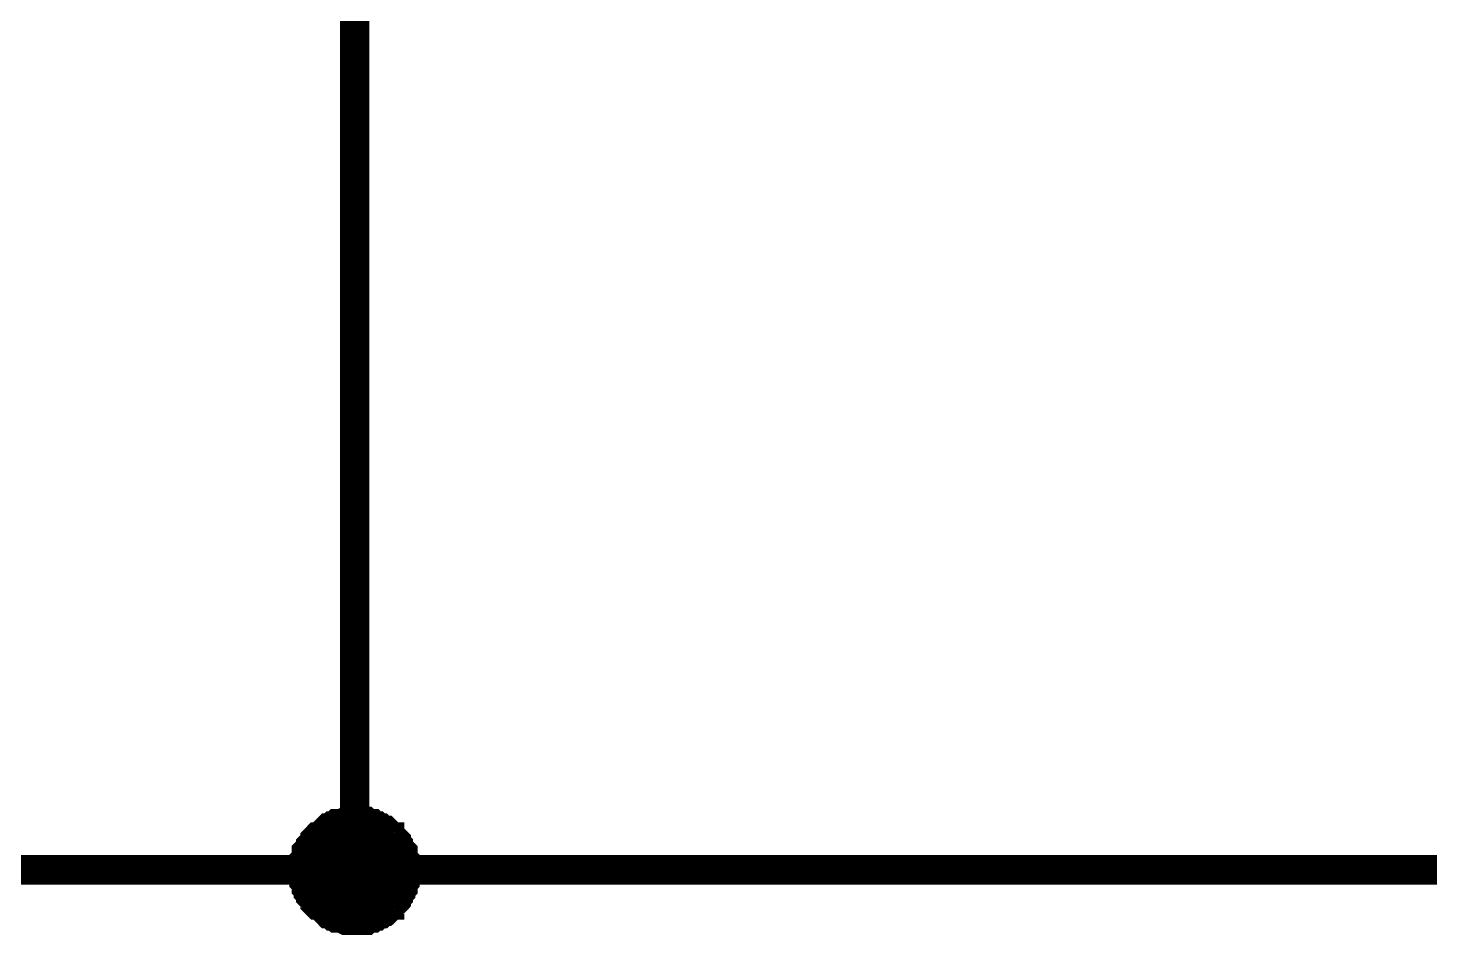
# Model space of a CAD drawing. Header units: millimetres. Extents: x 0 to 800, y 0 to 567.
# Drawn here: x 489.67 to 503.98, y 261.33 to 270.59 of the extents above; entities that cross this region are included whole.
import ezdxf

# ---------------------------------------------------------------- set-up
doc = ezdxf.new("R2010")
doc.units = ezdxf.units.MM
doc.layers.add('Sheet', color=255, linetype='Continuous')

msp = doc.modelspace()

# ---------------------------------------------------------------- linework, layer by layer
at = {"layer": 'Sheet'}
for points, const_width in [([(493.007, 271.675), (493.007, 261.998), (508.014, 261.998), (527.009, 261.998), (527.009, 288.272)], 0.3), ([(492.492, 261.998), (492.492, 262.021), (492.492, 262.043), (492.492, 262.066), (492.492, 262.088), (492.514, 262.11), (492.514, 262.133), (492.514, 262.178), (492.536, 262.2), (492.536, 262.2), (492.559, 262.222), (492.559, 262.245), (492.581, 262.267), (492.604, 262.29), (492.604, 262.312), (492.626, 262.334), (492.648, 262.334), (492.671, 262.357), (492.693, 262.379), (492.716, 262.402), (492.716, 262.402), (492.738, 262.424), (492.76, 262.424), (492.783, 262.446), (492.805, 262.446), (492.828, 262.469), (492.85, 262.469), (492.872, 262.469), (492.917, 262.491), (492.94, 262.491), (492.962, 262.491), (492.984, 262.491), (493.007, 262.491)], 0.3), ([(492.492, 261.998), (492.492, 262.021), (492.492, 262.043), (492.492, 262.066), (492.492, 262.088), (492.514, 262.11), (492.514, 262.133), (492.514, 262.178), (492.536, 262.2), (492.536, 262.2), (492.559, 262.222), (492.559, 262.245), (492.581, 262.267), (492.604, 262.29), (492.604, 262.312), (492.626, 262.334), (492.648, 262.334), (492.671, 262.357), (492.693, 262.379), (492.716, 262.402), (492.716, 262.402), (492.738, 262.424), (492.76, 262.424), (492.783, 262.446), (492.805, 262.446), (492.828, 262.469), (492.85, 262.469), (492.872, 262.469), (492.917, 262.491), (492.94, 262.491), (492.962, 262.491), (492.984, 262.491), (493.007, 262.491)], 0.3), ([(492.492, 261.998), (492.492, 262.021), (492.492, 262.043), (492.492, 262.066), (492.492, 262.088), (492.514, 262.11), (492.514, 262.133), (492.514, 262.178), (492.536, 262.2), (492.536, 262.2), (492.559, 262.222), (492.559, 262.245), (492.581, 262.267), (492.604, 262.29), (492.604, 262.312), (492.626, 262.334), (492.648, 262.334), (492.671, 262.357), (492.693, 262.379), (492.716, 262.402), (492.716, 262.402), (492.738, 262.424), (492.76, 262.424), (492.783, 262.446), (492.805, 262.446), (492.828, 262.469), (492.85, 262.469), (492.872, 262.469), (492.917, 262.491), (492.94, 262.491), (492.962, 262.491), (492.984, 262.491), (493.007, 262.491)], 0.3), ([(492.492, 261.998), (492.492, 262.021), (492.492, 262.043), (492.492, 262.066), (492.492, 262.088), (492.514, 262.11), (492.514, 262.133), (492.514, 262.178), (492.536, 262.2), (492.536, 262.2), (492.559, 262.222), (492.559, 262.245), (492.581, 262.267), (492.604, 262.29), (492.604, 262.312), (492.626, 262.334), (492.648, 262.334), (492.671, 262.357), (492.693, 262.379), (492.716, 262.402), (492.716, 262.402), (492.738, 262.424), (492.76, 262.424), (492.783, 262.446), (492.805, 262.446), (492.828, 262.469), (492.85, 262.469), (492.872, 262.469), (492.917, 262.491), (492.94, 262.491), (492.962, 262.491), (492.984, 262.491), (493.007, 262.491)], 0.3), ([(493.007, 262.491), (493.007, 262.491)], 0.3), ([(493.007, 262.491), (493.029, 262.491), (493.052, 262.491), (493.096, 262.491), (493.119, 262.491), (493.141, 262.469), (493.164, 262.469), (493.186, 262.469), (493.208, 262.446), (493.231, 262.446), (493.253, 262.424), (493.276, 262.424), (493.298, 262.402), (493.32, 262.402), (493.343, 262.379), (493.365, 262.357), (493.365, 262.334), (493.388, 262.334), (493.41, 262.312), (493.432, 262.29), (493.432, 262.267), (493.455, 262.245), (493.455, 262.222), (493.477, 262.2), (493.477, 262.2), (493.5, 262.178), (493.5, 262.133), (493.5, 262.11), (493.522, 262.088), (493.522, 262.066), (493.522, 262.043), (493.522, 262.021), (493.522, 261.998)], 0.3), ([(493.007, 262.491), (493.007, 262.491)], 0.3), ([(493.007, 262.491), (493.029, 262.491), (493.052, 262.491), (493.096, 262.491), (493.119, 262.491), (493.141, 262.469), (493.164, 262.469), (493.186, 262.469), (493.208, 262.446), (493.231, 262.446), (493.253, 262.424), (493.276, 262.424), (493.298, 262.402), (493.32, 262.402), (493.343, 262.379), (493.365, 262.357), (493.365, 262.334), (493.388, 262.334), (493.41, 262.312), (493.432, 262.29), (493.432, 262.267), (493.455, 262.245), (493.455, 262.222), (493.477, 262.2), (493.477, 262.2), (493.5, 262.178), (493.5, 262.133), (493.5, 262.11), (493.522, 262.088), (493.522, 262.066), (493.522, 262.043), (493.522, 262.021), (493.522, 261.998)], 0.3), ([(493.007, 262.491), (493.007, 262.491)], 0.3), ([(493.007, 262.491), (493.029, 262.491), (493.052, 262.491), (493.096, 262.491), (493.119, 262.491), (493.141, 262.469), (493.164, 262.469), (493.186, 262.469), (493.208, 262.446), (493.231, 262.446), (493.253, 262.424), (493.276, 262.424), (493.298, 262.402), (493.32, 262.402), (493.343, 262.379), (493.365, 262.357), (493.365, 262.334), (493.388, 262.334), (493.41, 262.312), (493.432, 262.29), (493.432, 262.267), (493.455, 262.245), (493.455, 262.222), (493.477, 262.2), (493.477, 262.2), (493.5, 262.178), (493.5, 262.133), (493.5, 262.11), (493.522, 262.088), (493.522, 262.066), (493.522, 262.043), (493.522, 262.021), (493.522, 261.998)], 0.3), ([(493.007, 262.491), (493.007, 262.491)], 0.3), ([(493.007, 262.491), (493.029, 262.491), (493.052, 262.491), (493.096, 262.491), (493.119, 262.491), (493.141, 262.469), (493.164, 262.469), (493.186, 262.469), (493.208, 262.446), (493.231, 262.446), (493.253, 262.424), (493.276, 262.424), (493.298, 262.402), (493.32, 262.402), (493.343, 262.379), (493.365, 262.357), (493.365, 262.334), (493.388, 262.334), (493.41, 262.312), (493.432, 262.29), (493.432, 262.267), (493.455, 262.245), (493.455, 262.222), (493.477, 262.2), (493.477, 262.2), (493.5, 262.178), (493.5, 262.133), (493.5, 262.11), (493.522, 262.088), (493.522, 262.066), (493.522, 262.043), (493.522, 262.021), (493.522, 261.998)], 0.3), ([(492.492, 261.998), (492.492, 262.021), (492.492, 262.043), (492.492, 262.066), (492.492, 262.088), (492.514, 262.11), (492.514, 262.133), (492.514, 262.178), (492.536, 262.2), (492.536, 262.2), (492.559, 262.222), (492.559, 262.245), (492.581, 262.267), (492.604, 262.29), (492.604, 262.312), (492.626, 262.334), (492.648, 262.334), (492.671, 262.357), (492.693, 262.379), (492.716, 262.402), (492.716, 262.402), (492.738, 262.424), (492.76, 262.424), (492.783, 262.446), (492.805, 262.446), (492.828, 262.469), (492.85, 262.469), (492.872, 262.469), (492.917, 262.491), (492.94, 262.491), (492.962, 262.491), (492.984, 262.491), (493.007, 262.491)], 0.0991), ([(492.492, 261.998), (492.492, 262.021), (492.492, 262.043), (492.492, 262.066), (492.492, 262.088), (492.514, 262.11), (492.514, 262.133), (492.514, 262.178), (492.536, 262.2), (492.536, 262.2), (492.559, 262.222), (492.559, 262.245), (492.581, 262.267), (492.604, 262.29), (492.604, 262.312), (492.626, 262.334), (492.648, 262.334), (492.671, 262.357), (492.693, 262.379), (492.716, 262.402), (492.716, 262.402), (492.738, 262.424), (492.76, 262.424), (492.783, 262.446), (492.805, 262.446), (492.828, 262.469), (492.85, 262.469), (492.872, 262.469), (492.917, 262.491), (492.94, 262.491), (492.962, 262.491), (492.984, 262.491), (493.007, 262.491)], 0.0991), ([(492.492, 261.998), (492.492, 262.021), (492.492, 262.043), (492.492, 262.066), (492.492, 262.088), (492.514, 262.11), (492.514, 262.133), (492.514, 262.178), (492.536, 262.2), (492.536, 262.2), (492.559, 262.222), (492.559, 262.245), (492.581, 262.267), (492.604, 262.29), (492.604, 262.312), (492.626, 262.334), (492.648, 262.334), (492.671, 262.357), (492.693, 262.379), (492.716, 262.402), (492.716, 262.402), (492.738, 262.424), (492.76, 262.424), (492.783, 262.446), (492.805, 262.446), (492.828, 262.469), (492.85, 262.469), (492.872, 262.469), (492.917, 262.491), (492.94, 262.491), (492.962, 262.491), (492.984, 262.491), (493.007, 262.491)], 0.0991), ([(492.492, 261.998), (492.492, 262.021), (492.492, 262.043), (492.492, 262.066), (492.492, 262.088), (492.514, 262.11), (492.514, 262.133), (492.514, 262.178), (492.536, 262.2), (492.536, 262.2), (492.559, 262.222), (492.559, 262.245), (492.581, 262.267), (492.604, 262.29), (492.604, 262.312), (492.626, 262.334), (492.648, 262.334), (492.671, 262.357), (492.693, 262.379), (492.716, 262.402), (492.716, 262.402), (492.738, 262.424), (492.76, 262.424), (492.783, 262.446), (492.805, 262.446), (492.828, 262.469), (492.85, 262.469), (492.872, 262.469), (492.917, 262.491), (492.94, 262.491), (492.962, 262.491), (492.984, 262.491), (493.007, 262.491)], 0.0991), ([(493.007, 262.491), (493.007, 262.491)], 0.0991), ([(493.007, 262.491), (493.029, 262.491), (493.052, 262.491), (493.096, 262.491), (493.119, 262.491), (493.141, 262.469), (493.164, 262.469), (493.186, 262.469), (493.208, 262.446), (493.231, 262.446), (493.253, 262.424), (493.276, 262.424), (493.298, 262.402), (493.32, 262.402), (493.343, 262.379), (493.365, 262.357), (493.365, 262.334), (493.388, 262.334), (493.41, 262.312), (493.432, 262.29), (493.432, 262.267), (493.455, 262.245), (493.455, 262.222), (493.477, 262.2), (493.477, 262.2), (493.5, 262.178), (493.5, 262.133), (493.5, 262.11), (493.522, 262.088), (493.522, 262.066), (493.522, 262.043), (493.522, 262.021), (493.522, 261.998)], 0.0991), ([(493.007, 262.491), (493.007, 262.491)], 0.0991), ([(493.007, 262.491), (493.029, 262.491), (493.052, 262.491), (493.096, 262.491), (493.119, 262.491), (493.141, 262.469), (493.164, 262.469), (493.186, 262.469), (493.208, 262.446), (493.231, 262.446), (493.253, 262.424), (493.276, 262.424), (493.298, 262.402), (493.32, 262.402), (493.343, 262.379), (493.365, 262.357), (493.365, 262.334), (493.388, 262.334), (493.41, 262.312), (493.432, 262.29), (493.432, 262.267), (493.455, 262.245), (493.455, 262.222), (493.477, 262.2), (493.477, 262.2), (493.5, 262.178), (493.5, 262.133), (493.5, 262.11), (493.522, 262.088), (493.522, 262.066), (493.522, 262.043), (493.522, 262.021), (493.522, 261.998)], 0.0991), ([(493.007, 262.491), (493.007, 262.491)], 0.0991), ([(493.007, 262.491), (493.029, 262.491), (493.052, 262.491), (493.096, 262.491), (493.119, 262.491), (493.141, 262.469), (493.164, 262.469), (493.186, 262.469), (493.208, 262.446), (493.231, 262.446), (493.253, 262.424), (493.276, 262.424), (493.298, 262.402), (493.32, 262.402), (493.343, 262.379), (493.365, 262.357), (493.365, 262.334), (493.388, 262.334), (493.41, 262.312), (493.432, 262.29), (493.432, 262.267), (493.455, 262.245), (493.455, 262.222), (493.477, 262.2), (493.477, 262.2), (493.5, 262.178), (493.5, 262.133), (493.5, 262.11), (493.522, 262.088), (493.522, 262.066), (493.522, 262.043), (493.522, 262.021), (493.522, 261.998)], 0.0991), ([(493.007, 262.491), (493.007, 262.491)], 0.0991), ([(493.007, 262.491), (493.029, 262.491), (493.052, 262.491), (493.096, 262.491), (493.119, 262.491), (493.141, 262.469), (493.164, 262.469), (493.186, 262.469), (493.208, 262.446), (493.231, 262.446), (493.253, 262.424), (493.276, 262.424), (493.298, 262.402), (493.32, 262.402), (493.343, 262.379), (493.365, 262.357), (493.365, 262.334), (493.388, 262.334), (493.41, 262.312), (493.432, 262.29), (493.432, 262.267), (493.455, 262.245), (493.455, 262.222), (493.477, 262.2), (493.477, 262.2), (493.5, 262.178), (493.5, 262.133), (493.5, 262.11), (493.522, 262.088), (493.522, 262.066), (493.522, 262.043), (493.522, 262.021), (493.522, 261.998)], 0.0991), ([(478.514, 261.998), (493.007, 261.998)], 0.3), ([(493.007, 261.483), (492.984, 261.483), (492.962, 261.483), (492.94, 261.483), (492.917, 261.483), (492.872, 261.506), (492.85, 261.506), (492.828, 261.506), (492.805, 261.528), (492.783, 261.528), (492.76, 261.55), (492.738, 261.55), (492.716, 261.573), (492.716, 261.573), (492.693, 261.595), (492.671, 261.618), (492.648, 261.64), (492.626, 261.64), (492.604, 261.662), (492.604, 261.685), (492.581, 261.707), (492.559, 261.73), (492.559, 261.752), (492.536, 261.774), (492.536, 261.797), (492.514, 261.819), (492.514, 261.842), (492.514, 261.864), (492.492, 261.886), (492.492, 261.909), (492.492, 261.954), (492.492, 261.976), (492.492, 261.998)], 0.3), ([(492.492, 261.998), (492.492, 261.998)], 0.3), ([(493.007, 261.483), (492.984, 261.483), (492.962, 261.483), (492.94, 261.483), (492.917, 261.483), (492.872, 261.506), (492.85, 261.506), (492.828, 261.506), (492.805, 261.528), (492.783, 261.528), (492.76, 261.55), (492.738, 261.55), (492.716, 261.573), (492.716, 261.573), (492.693, 261.595), (492.671, 261.618), (492.648, 261.64), (492.626, 261.64), (492.604, 261.662), (492.604, 261.685), (492.581, 261.707), (492.559, 261.73), (492.559, 261.752), (492.536, 261.774), (492.536, 261.797), (492.514, 261.819), (492.514, 261.842), (492.514, 261.864), (492.492, 261.886), (492.492, 261.909), (492.492, 261.954), (492.492, 261.976), (492.492, 261.998)], 0.3), ([(492.492, 261.998), (492.492, 261.998)], 0.3), ([(493.007, 261.483), (492.984, 261.483), (492.962, 261.483), (492.94, 261.483), (492.917, 261.483), (492.872, 261.506), (492.85, 261.506), (492.828, 261.506), (492.805, 261.528), (492.783, 261.528), (492.76, 261.55), (492.738, 261.55), (492.716, 261.573), (492.716, 261.573), (492.693, 261.595), (492.671, 261.618), (492.648, 261.64), (492.626, 261.64), (492.604, 261.662), (492.604, 261.685), (492.581, 261.707), (492.559, 261.73), (492.559, 261.752), (492.536, 261.774), (492.536, 261.797), (492.514, 261.819), (492.514, 261.842), (492.514, 261.864), (492.492, 261.886), (492.492, 261.909), (492.492, 261.954), (492.492, 261.976), (492.492, 261.998)], 0.3), ([(492.492, 261.998), (492.492, 261.998)], 0.3), ([(493.007, 261.483), (492.984, 261.483), (492.962, 261.483), (492.94, 261.483), (492.917, 261.483), (492.872, 261.506), (492.85, 261.506), (492.828, 261.506), (492.805, 261.528), (492.783, 261.528), (492.76, 261.55), (492.738, 261.55), (492.716, 261.573), (492.716, 261.573), (492.693, 261.595), (492.671, 261.618), (492.648, 261.64), (492.626, 261.64), (492.604, 261.662), (492.604, 261.685), (492.581, 261.707), (492.559, 261.73), (492.559, 261.752), (492.536, 261.774), (492.536, 261.797), (492.514, 261.819), (492.514, 261.842), (492.514, 261.864), (492.492, 261.886), (492.492, 261.909), (492.492, 261.954), (492.492, 261.976), (492.492, 261.998)], 0.3), ([(492.492, 261.998), (492.492, 261.998)], 0.3), ([(493.007, 261.483), (492.984, 261.483), (492.962, 261.483), (492.94, 261.483), (492.917, 261.483), (492.872, 261.506), (492.85, 261.506), (492.828, 261.506), (492.805, 261.528), (492.783, 261.528), (492.76, 261.55), (492.738, 261.55), (492.716, 261.573), (492.716, 261.573), (492.693, 261.595), (492.671, 261.618), (492.648, 261.64), (492.626, 261.64), (492.604, 261.662), (492.604, 261.685), (492.581, 261.707), (492.559, 261.73), (492.559, 261.752), (492.536, 261.774), (492.536, 261.797), (492.514, 261.819), (492.514, 261.842), (492.514, 261.864), (492.492, 261.886), (492.492, 261.909), (492.492, 261.954), (492.492, 261.976), (492.492, 261.998)], 0.0991), ([(492.492, 261.998), (492.492, 261.998)], 0.0991), ([(493.007, 261.483), (492.984, 261.483), (492.962, 261.483), (492.94, 261.483), (492.917, 261.483), (492.872, 261.506), (492.85, 261.506), (492.828, 261.506), (492.805, 261.528), (492.783, 261.528), (492.76, 261.55), (492.738, 261.55), (492.716, 261.573), (492.716, 261.573), (492.693, 261.595), (492.671, 261.618), (492.648, 261.64), (492.626, 261.64), (492.604, 261.662), (492.604, 261.685), (492.581, 261.707), (492.559, 261.73), (492.559, 261.752), (492.536, 261.774), (492.536, 261.797), (492.514, 261.819), (492.514, 261.842), (492.514, 261.864), (492.492, 261.886), (492.492, 261.909), (492.492, 261.954), (492.492, 261.976), (492.492, 261.998)], 0.0991), ([(492.492, 261.998), (492.492, 261.998)], 0.0991), ([(493.007, 261.483), (492.984, 261.483), (492.962, 261.483), (492.94, 261.483), (492.917, 261.483), (492.872, 261.506), (492.85, 261.506), (492.828, 261.506), (492.805, 261.528), (492.783, 261.528), (492.76, 261.55), (492.738, 261.55), (492.716, 261.573), (492.716, 261.573), (492.693, 261.595), (492.671, 261.618), (492.648, 261.64), (492.626, 261.64), (492.604, 261.662), (492.604, 261.685), (492.581, 261.707), (492.559, 261.73), (492.559, 261.752), (492.536, 261.774), (492.536, 261.797), (492.514, 261.819), (492.514, 261.842), (492.514, 261.864), (492.492, 261.886), (492.492, 261.909), (492.492, 261.954), (492.492, 261.976), (492.492, 261.998)], 0.0991), ([(492.492, 261.998), (492.492, 261.998)], 0.0991), ([(493.007, 261.483), (492.984, 261.483), (492.962, 261.483), (492.94, 261.483), (492.917, 261.483), (492.872, 261.506), (492.85, 261.506), (492.828, 261.506), (492.805, 261.528), (492.783, 261.528), (492.76, 261.55), (492.738, 261.55), (492.716, 261.573), (492.716, 261.573), (492.693, 261.595), (492.671, 261.618), (492.648, 261.64), (492.626, 261.64), (492.604, 261.662), (492.604, 261.685), (492.581, 261.707), (492.559, 261.73), (492.559, 261.752), (492.536, 261.774), (492.536, 261.797), (492.514, 261.819), (492.514, 261.842), (492.514, 261.864), (492.492, 261.886), (492.492, 261.909), (492.492, 261.954), (492.492, 261.976), (492.492, 261.998)], 0.0991), ([(492.492, 261.998), (492.492, 261.998)], 0.0991), ([(493.522, 261.998), (493.522, 261.976), (493.522, 261.954), (493.522, 261.909), (493.522, 261.886), (493.5, 261.864), (493.5, 261.842), (493.5, 261.819), (493.477, 261.797), (493.477, 261.774), (493.455, 261.752), (493.455, 261.73), (493.432, 261.707), (493.432, 261.685), (493.41, 261.662), (493.388, 261.64), (493.365, 261.64), (493.365, 261.618), (493.343, 261.595), (493.32, 261.573), (493.298, 261.573), (493.276, 261.55), (493.253, 261.55), (493.231, 261.528), (493.208, 261.528), (493.186, 261.506), (493.164, 261.506), (493.141, 261.506), (493.119, 261.483), (493.096, 261.483), (493.052, 261.483), (493.029, 261.483), (493.007, 261.483)], 0.3), ([(493.522, 261.998), (493.522, 261.976), (493.522, 261.954), (493.522, 261.909), (493.522, 261.886), (493.5, 261.864), (493.5, 261.842), (493.5, 261.819), (493.477, 261.797), (493.477, 261.774), (493.455, 261.752), (493.455, 261.73), (493.432, 261.707), (493.432, 261.685), (493.41, 261.662), (493.388, 261.64), (493.365, 261.64), (493.365, 261.618), (493.343, 261.595), (493.32, 261.573), (493.298, 261.573), (493.276, 261.55), (493.253, 261.55), (493.231, 261.528), (493.208, 261.528), (493.186, 261.506), (493.164, 261.506), (493.141, 261.506), (493.119, 261.483), (493.096, 261.483), (493.052, 261.483), (493.029, 261.483), (493.007, 261.483)], 0.3), ([(493.522, 261.998), (493.522, 261.976), (493.522, 261.954), (493.522, 261.909), (493.522, 261.886), (493.5, 261.864), (493.5, 261.842), (493.5, 261.819), (493.477, 261.797), (493.477, 261.774), (493.455, 261.752), (493.455, 261.73), (493.432, 261.707), (493.432, 261.685), (493.41, 261.662), (493.388, 261.64), (493.365, 261.64), (493.365, 261.618), (493.343, 261.595), (493.32, 261.573), (493.298, 261.573), (493.276, 261.55), (493.253, 261.55), (493.231, 261.528), (493.208, 261.528), (493.186, 261.506), (493.164, 261.506), (493.141, 261.506), (493.119, 261.483), (493.096, 261.483), (493.052, 261.483), (493.029, 261.483), (493.007, 261.483)], 0.3), ([(493.522, 261.998), (493.522, 261.976), (493.522, 261.954), (493.522, 261.909), (493.522, 261.886), (493.5, 261.864), (493.5, 261.842), (493.5, 261.819), (493.477, 261.797), (493.477, 261.774), (493.455, 261.752), (493.455, 261.73), (493.432, 261.707), (493.432, 261.685), (493.41, 261.662), (493.388, 261.64), (493.365, 261.64), (493.365, 261.618), (493.343, 261.595), (493.32, 261.573), (493.298, 261.573), (493.276, 261.55), (493.253, 261.55), (493.231, 261.528), (493.208, 261.528), (493.186, 261.506), (493.164, 261.506), (493.141, 261.506), (493.119, 261.483), (493.096, 261.483), (493.052, 261.483), (493.029, 261.483), (493.007, 261.483)], 0.3), ([(493.522, 261.998), (493.522, 261.976), (493.522, 261.954), (493.522, 261.909), (493.522, 261.886), (493.5, 261.864), (493.5, 261.842), (493.5, 261.819), (493.477, 261.797), (493.477, 261.774), (493.455, 261.752), (493.455, 261.73), (493.432, 261.707), (493.432, 261.685), (493.41, 261.662), (493.388, 261.64), (493.365, 261.64), (493.365, 261.618), (493.343, 261.595), (493.32, 261.573), (493.298, 261.573), (493.276, 261.55), (493.253, 261.55), (493.231, 261.528), (493.208, 261.528), (493.186, 261.506), (493.164, 261.506), (493.141, 261.506), (493.119, 261.483), (493.096, 261.483), (493.052, 261.483), (493.029, 261.483), (493.007, 261.483)], 0.0991), ([(493.522, 261.998), (493.522, 261.976), (493.522, 261.954), (493.522, 261.909), (493.522, 261.886), (493.5, 261.864), (493.5, 261.842), (493.5, 261.819), (493.477, 261.797), (493.477, 261.774), (493.455, 261.752), (493.455, 261.73), (493.432, 261.707), (493.432, 261.685), (493.41, 261.662), (493.388, 261.64), (493.365, 261.64), (493.365, 261.618), (493.343, 261.595), (493.32, 261.573), (493.298, 261.573), (493.276, 261.55), (493.253, 261.55), (493.231, 261.528), (493.208, 261.528), (493.186, 261.506), (493.164, 261.506), (493.141, 261.506), (493.119, 261.483), (493.096, 261.483), (493.052, 261.483), (493.029, 261.483), (493.007, 261.483)], 0.0991), ([(493.522, 261.998), (493.522, 261.976), (493.522, 261.954), (493.522, 261.909), (493.522, 261.886), (493.5, 261.864), (493.5, 261.842), (493.5, 261.819), (493.477, 261.797), (493.477, 261.774), (493.455, 261.752), (493.455, 261.73), (493.432, 261.707), (493.432, 261.685), (493.41, 261.662), (493.388, 261.64), (493.365, 261.64), (493.365, 261.618), (493.343, 261.595), (493.32, 261.573), (493.298, 261.573), (493.276, 261.55), (493.253, 261.55), (493.231, 261.528), (493.208, 261.528), (493.186, 261.506), (493.164, 261.506), (493.141, 261.506), (493.119, 261.483), (493.096, 261.483), (493.052, 261.483), (493.029, 261.483), (493.007, 261.483)], 0.0991), ([(493.522, 261.998), (493.522, 261.976), (493.522, 261.954), (493.522, 261.909), (493.522, 261.886), (493.5, 261.864), (493.5, 261.842), (493.5, 261.819), (493.477, 261.797), (493.477, 261.774), (493.455, 261.752), (493.455, 261.73), (493.432, 261.707), (493.432, 261.685), (493.41, 261.662), (493.388, 261.64), (493.365, 261.64), (493.365, 261.618), (493.343, 261.595), (493.32, 261.573), (493.298, 261.573), (493.276, 261.55), (493.253, 261.55), (493.231, 261.528), (493.208, 261.528), (493.186, 261.506), (493.164, 261.506), (493.141, 261.506), (493.119, 261.483), (493.096, 261.483), (493.052, 261.483), (493.029, 261.483), (493.007, 261.483)], 0.0991), ([(493.522, 261.998), (493.522, 261.998), (493.522, 261.998), (493.522, 261.998), (493.522, 261.998), (493.522, 261.998), (493.522, 261.998), (493.522, 261.998), (493.522, 261.998), (493.522, 261.998), (493.522, 261.998), (493.522, 261.998), (493.522, 261.998), (493.522, 261.998), (493.522, 261.998), (493.522, 261.998), (493.522, 261.998), (493.522, 261.998), (493.522, 261.998), (493.522, 261.998), (493.522, 261.998), (493.522, 261.998), (493.522, 261.998), (493.522, 261.998), (493.522, 261.998), (493.522, 261.998), (493.522, 261.998), (493.522, 261.998), (493.522, 261.998), (493.522, 261.998), (493.522, 261.998), (493.522, 261.998), (493.522, 261.998)], 0.3), ([(493.522, 261.998), (493.522, 261.998)], 0.3), ([(493.522, 261.998), (493.522, 261.998), (493.522, 261.998), (493.522, 261.998), (493.522, 261.998), (493.522, 261.998), (493.522, 261.998), (493.522, 261.998), (493.522, 261.998), (493.522, 261.998), (493.522, 261.998), (493.522, 261.998), (493.522, 261.998), (493.522, 261.998), (493.522, 261.998), (493.522, 261.998), (493.522, 261.998), (493.522, 261.998), (493.522, 261.998), (493.522, 261.998), (493.522, 261.998), (493.522, 261.998), (493.522, 261.998), (493.522, 261.998), (493.522, 261.998), (493.522, 261.998), (493.522, 261.998), (493.522, 261.998), (493.522, 261.998), (493.522, 261.998), (493.522, 261.998), (493.522, 261.998), (493.522, 261.998)], 0.3), ([(493.522, 261.998), (493.522, 261.998)], 0.3), ([(493.522, 261.998), (493.522, 261.998), (493.522, 261.998), (493.522, 261.998), (493.522, 261.998), (493.522, 261.998), (493.522, 261.998), (493.522, 261.998), (493.522, 261.998), (493.522, 261.998), (493.522, 261.998), (493.522, 261.998), (493.522, 261.998), (493.522, 261.998), (493.522, 261.998), (493.522, 261.998), (493.522, 261.998), (493.522, 261.998), (493.522, 261.998), (493.522, 261.998), (493.522, 261.998), (493.522, 261.998), (493.522, 261.998), (493.522, 261.998), (493.522, 261.998), (493.522, 261.998), (493.522, 261.998), (493.522, 261.998), (493.522, 261.998), (493.522, 261.998), (493.522, 261.998), (493.522, 261.998), (493.522, 261.998)], 0.3), ([(493.522, 261.998), (493.522, 261.998)], 0.3), ([(493.522, 261.998), (493.522, 261.998), (493.522, 261.998), (493.522, 261.998), (493.522, 261.998), (493.522, 261.998), (493.522, 261.998), (493.522, 261.998), (493.522, 261.998), (493.522, 261.998), (493.522, 261.998), (493.522, 261.998), (493.522, 261.998), (493.522, 261.998), (493.522, 261.998), (493.522, 261.998), (493.522, 261.998), (493.522, 261.998), (493.522, 261.998), (493.522, 261.998), (493.522, 261.998), (493.522, 261.998), (493.522, 261.998), (493.522, 261.998), (493.522, 261.998), (493.522, 261.998), (493.522, 261.998), (493.522, 261.998), (493.522, 261.998), (493.522, 261.998), (493.522, 261.998), (493.522, 261.998), (493.522, 261.998)], 0.3), ([(493.522, 261.998), (493.522, 261.998)], 0.3), ([(493.522, 261.998), (493.522, 261.998), (493.522, 261.998), (493.522, 261.998), (493.522, 261.998), (493.522, 261.998), (493.522, 261.998), (493.522, 261.998), (493.522, 261.998), (493.522, 261.998), (493.522, 261.998), (493.522, 261.998), (493.522, 261.998), (493.522, 261.998), (493.522, 261.998), (493.522, 261.998), (493.522, 261.998), (493.522, 261.998), (493.522, 261.998), (493.522, 261.998), (493.522, 261.998), (493.522, 261.998), (493.522, 261.998), (493.522, 261.998), (493.522, 261.998), (493.522, 261.998), (493.522, 261.998), (493.522, 261.998), (493.522, 261.998), (493.522, 261.998), (493.522, 261.998), (493.522, 261.998), (493.522, 261.998)], 0.0991), ([(493.522, 261.998), (493.522, 261.998)], 0.0991), ([(493.522, 261.998), (493.522, 261.998), (493.522, 261.998), (493.522, 261.998), (493.522, 261.998), (493.522, 261.998), (493.522, 261.998), (493.522, 261.998), (493.522, 261.998), (493.522, 261.998), (493.522, 261.998), (493.522, 261.998), (493.522, 261.998), (493.522, 261.998), (493.522, 261.998), (493.522, 261.998), (493.522, 261.998), (493.522, 261.998), (493.522, 261.998), (493.522, 261.998), (493.522, 261.998), (493.522, 261.998), (493.522, 261.998), (493.522, 261.998), (493.522, 261.998), (493.522, 261.998), (493.522, 261.998), (493.522, 261.998), (493.522, 261.998), (493.522, 261.998), (493.522, 261.998), (493.522, 261.998), (493.522, 261.998)], 0.0991), ([(493.522, 261.998), (493.522, 261.998)], 0.0991), ([(493.522, 261.998), (493.522, 261.998), (493.522, 261.998), (493.522, 261.998), (493.522, 261.998), (493.522, 261.998), (493.522, 261.998), (493.522, 261.998), (493.522, 261.998), (493.522, 261.998), (493.522, 261.998), (493.522, 261.998), (493.522, 261.998), (493.522, 261.998), (493.522, 261.998), (493.522, 261.998), (493.522, 261.998), (493.522, 261.998), (493.522, 261.998), (493.522, 261.998), (493.522, 261.998), (493.522, 261.998), (493.522, 261.998), (493.522, 261.998), (493.522, 261.998), (493.522, 261.998), (493.522, 261.998), (493.522, 261.998), (493.522, 261.998), (493.522, 261.998), (493.522, 261.998), (493.522, 261.998), (493.522, 261.998)], 0.0991), ([(493.522, 261.998), (493.522, 261.998)], 0.0991), ([(493.522, 261.998), (493.522, 261.998), (493.522, 261.998), (493.522, 261.998), (493.522, 261.998), (493.522, 261.998), (493.522, 261.998), (493.522, 261.998), (493.522, 261.998), (493.522, 261.998), (493.522, 261.998), (493.522, 261.998), (493.522, 261.998), (493.522, 261.998), (493.522, 261.998), (493.522, 261.998), (493.522, 261.998), (493.522, 261.998), (493.522, 261.998), (493.522, 261.998), (493.522, 261.998), (493.522, 261.998), (493.522, 261.998), (493.522, 261.998), (493.522, 261.998), (493.522, 261.998), (493.522, 261.998), (493.522, 261.998), (493.522, 261.998), (493.522, 261.998), (493.522, 261.998), (493.522, 261.998), (493.522, 261.998)], 0.0991), ([(493.522, 261.998), (493.522, 261.998)], 0.0991)]:
    msp.add_lwpolyline(points, dxfattribs=dict(at, const_width=const_width))
at = {"layer": 'Sheet', "const_width": 0.508}
msp.add_lwpolyline([(492.745, 261.999, 1), (493.253, 261.999, 1)], format="xyb", close=True, dxfattribs=at)

doc.saveas('drawing.dxf')
